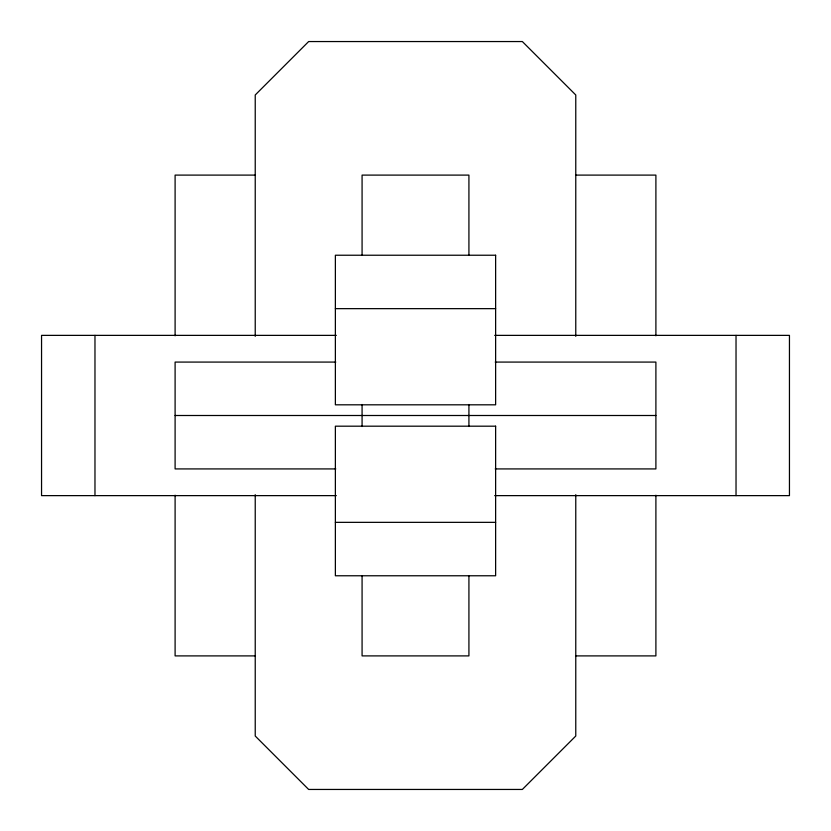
<?xml version="1.0" encoding="UTF-8"?>
<svg xmlns="http://www.w3.org/2000/svg" width="831" height="831" viewBox="0 0 831 831"><rect width="100%" height="100%" fill="white"/><g stroke="black" fill="none" stroke-linecap="round" stroke-linejoin="round"><path stroke-width="1.25" d="M255.449 175.102L175.102 175.102L175.102 335.797M575.551 175.102L655.898 175.102L655.898 335.797M335.371 308.654L495.629 308.654M336.337 335.371L41.55 335.371L41.55 495.629L336.337 495.629M494.663 335.371L789.45 335.371L789.45 495.629L494.663 495.629M335.797 362.077L175.102 362.077L175.102 468.923L335.797 468.923M495.203 362.077L655.898 362.077L655.898 468.923L495.203 468.923M175.102 415.5L655.898 415.5M335.371 522.346L495.629 522.346M255.449 655.898L175.102 655.898L175.102 495.203M575.551 655.898L655.898 655.898L655.898 495.203M736.027 335.371L736.027 495.629M575.769 336.337L575.769 94.973L522.346 41.55L308.654 41.55L255.231 94.973L255.231 336.337M575.769 494.663L575.769 736.027L522.346 789.45L308.654 789.45L255.231 736.027L255.231 494.663M468.923 255.449L468.923 175.102L362.077 175.102L362.077 255.449M468.923 404.489L468.923 426.511M468.923 575.551L468.923 655.898L362.077 655.898L362.077 575.551M362.077 404.489L362.077 426.511M94.973 335.371L94.973 495.629M495.629 255.231L335.371 255.231L335.371 404.811L495.629 404.811L495.629 255.231M495.629 426.189L335.371 426.189L335.371 575.769L495.629 575.769L495.629 426.189"/></g></svg>
